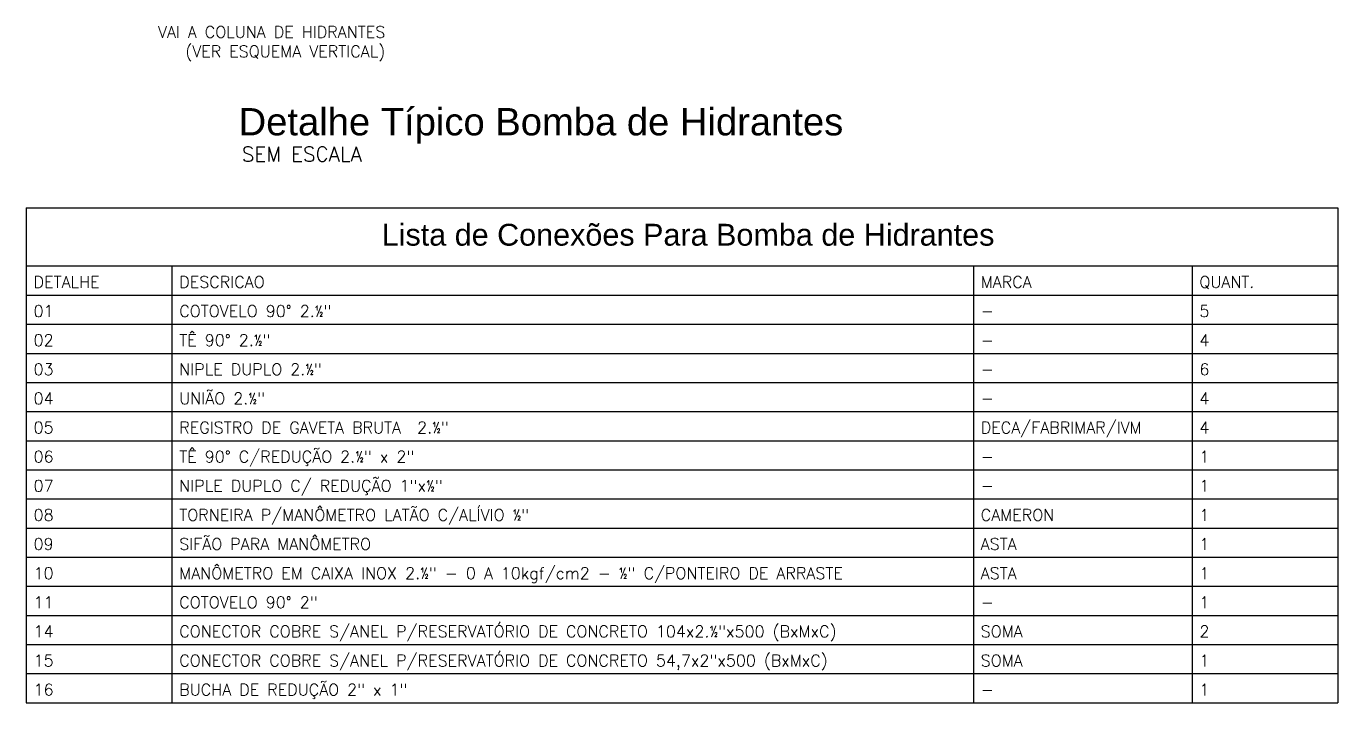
# Model space of a CAD drawing. Header units: millimetres. Extents: x 0 to 114, y 0 to 82.
# Drawn here: x 17.97 to 30.93, y 0.23 to 6.92 of the extents above; entities that cross this region are included whole.
import ezdxf
from ezdxf.enums import TextEntityAlignment as Align

# ---------------------------------------------------------------- set-up
doc = ezdxf.new("R2010")
doc.units = ezdxf.units.MM
doc.layers.add('INC-DETALHES-TXT', color=7, linetype='Continuous')
doc.layers.add('INC-TÍTULO', color=7, linetype='Continuous')
doc.styles.add('140-75', font='arial.ttf', dxfattribs={"height": 0.45})
doc.styles.add('60-75', font='romans.shx', dxfattribs={"height": 0.12})
doc.styles.add('T-125', font='ROMANS.SHX', dxfattribs={"height": 0.25})

# ---------------------------------------------------------------- blocks, each defined once
blk = doc.blocks.new('A$C31790487')
at = {"layer": 'INC-DETALHES-TXT', "color": 254}
for p, q in [((-4.3902, -13.3422, -0.0556), (2.8098, -13.3422, -0.0556)), ((-4.3902, -13.3422, -0.0556), (-4.3902, -16.0622, -0.0556)), ((2.8098, -13.3422, -0.0556), (2.8098, -16.0622, -0.0556)), ((-4.3902, -13.6622, -0.0556), (2.8098, -13.6622, -0.0556)), ((-3.5902, -13.6622, -0.0556), (-3.5902, -16.0622, -0.0556)), ((0.8098, -13.6622, -0.0556), (0.8098, -16.0622, -0.0556)), ((2.0098, -13.6622, -0.0556), (2.0098, -16.0622, -0.0556)), ((-4.3902, -13.8222, -0.0556), (2.8098, -13.8222, -0.0556)), ((-4.3902, -16.0622, -0.0556), (2.8098, -16.0622, -0.0556))]:
    blk.add_line(p, q, dxfattribs=at)
at = {"layer": 'INC-DETALHES-TXT', "color": 252}
for p, q in [((-4.3902, -13.9822, -0.0556), (2.8098, -13.9822, -0.0556)), ((-4.3902, -14.1422, -0.0556), (2.8098, -14.1422, -0.0556)), ((-4.3902, -14.3022, -0.0556), (2.8098, -14.3022, -0.0556)), ((-4.3902, -14.4622, -0.0556), (2.8098, -14.4622, -0.0556)), ((-4.3902, -14.6222, -0.0556), (2.8098, -14.6222, -0.0556)), ((-4.3902, -14.7822, -0.0556), (2.8098, -14.7822, -0.0556)), ((-4.3902, -14.9422, -0.0556), (2.8098, -14.9422, -0.0556)), ((-4.3902, -15.1022, -0.0556), (2.8098, -15.1022, -0.0556)), ((-4.3902, -15.2622, -0.0556), (2.8098, -15.2622, -0.0556)), ((-4.3902, -15.4222, -0.0556), (2.8098, -15.4222, -0.0556)), ((-4.3902, -15.5822, -0.0556), (2.8098, -15.5822, -0.0556)), ((-4.3902, -15.7422, -0.0556), (2.8098, -15.7422, -0.0556)), ((-4.3902, -15.9022, -0.0556), (2.8098, -15.9022, -0.0556))]:
    blk.add_line(p, q, dxfattribs=at)
at = {"layer": 'INC-DETALHES-TXT', "color": 7, "style": '140-75'}
blk.add_text('Lista de Conexões Para Bomba de Hidrantes', height=0.12, dxfattribs=at).set_placement((-0.7571, -13.4882, -0.0556), align=Align.MIDDLE)
at = {"layer": 'INC-DETALHES-TXT', "color": 7, "style": 'T-125'}
for s, p in [('DETALHE', (-4.3502, -13.7822, -0.0556)), ('DESCRICAO', (-3.5502, -13.7822, -0.0556)), ('MARCA', (0.8498, -13.7822, -0.0556)), ('QUANT.', (2.0498, -13.7822, -0.0556)), ('01', (-4.3502, -13.9422, -0.0556)), ('COTOVELO 90° 2.½"', (-3.5502, -13.9422, -0.0556)), ('5', (2.0498, -13.9422, -0.0556)), ('-', (0.8498, -13.9422, -0.0556)), ('02', (-4.3502, -14.1022, -0.0556)), ('TÊ 90° 2.½"', (-3.5502, -14.1022, -0.0556)), ('4', (2.0498, -14.1022, -0.0556)), ('-', (0.8498, -14.1022, -0.0556)), ('03', (-4.3502, -14.2622, -0.0556)), ('NIPLE DUPLO 2.½" ', (-3.5502, -14.2622, -0.0556)), ('-', (0.8498, -14.2622, -0.0556)), ('6', (2.0498, -14.2622, -0.0556)), ('04', (-4.3502, -14.4222, -0.0556)), ('UNIÃO 2.½" ', (-3.5502, -14.4222, -0.0556)), ('-', (0.8498, -14.4222, -0.0556)), ('4', (2.0498, -14.4222, -0.0556)), ('05', (-4.3502, -14.5822, -0.0556)), ('REGISTRO DE GAVETA BRUTA  2.½" ', (-3.5502, -14.5822, -0.0556)), ('DECA/FABRIMAR/IVM', (0.8498, -14.5822, -0.0556)), ('4', (2.0498, -14.5822, -0.0556)), ('06', (-4.3502, -14.7422, -0.0556)), ('TÊ 90° C/REDUÇÃO 2.½" x 2"', (-3.5502, -14.7422, -0.0556)), ('1', (2.0498, -14.7422, -0.0556)), ('-', (0.8498, -14.7422, -0.0556)), ('NIPLE DUPLO C/ REDUÇÃO 1"x½"', (-3.5502, -14.9022, -0.0556)), ('07', (-4.3502, -14.9022, -0.0556)), ('-', (0.8498, -14.9022, -0.0556)), ('1', (2.0498, -14.9022, -0.0556)), ('08', (-4.3502, -15.0622, -0.0556)), ('TORNEIRA P/MANÔMETRO LATÃO C/ALÍVIO ½"', (-3.5502, -15.0622, -0.0556)), ('CAMERON', (0.8498, -15.0622, -0.0556)), ('1', (2.0498, -15.0622, -0.0556)), ('09', (-4.3502, -15.2222, -0.0556)), ('SIFÃO PARA MANÔMETRO', (-3.5502, -15.2222, -0.0556)), ('ASTA', (0.8498, -15.2222, -0.0556)), ('1', (2.0498, -15.2222, -0.0556)), ('10', (-4.3502, -15.3822, -0.0556)), ('MANÔMETRO EM CAIXA INOX 2.½" - 0 A 10kgf/cm2 - ½" C/PONTEIRO DE ARRASTE', (-3.5502, -15.3822, -0.0556)), ('ASTA', (0.8498, -15.3822, -0.0556)), ('1', (2.0498, -15.3822, -0.0556)), ('11', (-4.3502, -15.5422, -0.0556)), ('COTOVELO 90° 2" ', (-3.5502, -15.5422, -0.0556)), ('1', (2.0498, -15.5422, -0.0556)), ('-', (0.8498, -15.5422, -0.0556)), ('CONECTOR COBRE S/ANEL P/RESERVATÓRIO DE CONCRETO 104x2.½"x500 (BxMxC)', (-3.5502, -15.7022, -0.0556)), ('14', (-4.3502, -15.7022, -0.0556)), ('SOMA', (0.8498, -15.7022, -0.0556)), ('2', (2.0498, -15.7022, -0.0556)), ('15', (-4.3502, -15.8622, -0.0556)), ('CONECTOR COBRE S/ANEL P/RESERVATÓRIO DE CONCRETO 54,7x2"x500 (BxMxC)', (-3.5502, -15.8622, -0.0556)), ('SOMA', (0.8498, -15.8622, -0.0556)), ('1', (2.0498, -15.8622, -0.0556)), ('16', (-4.3502, -16.0222, -0.0556)), ('BUCHA DE REDUÇÃO 2" x 1"', (-3.5502, -16.0222, -0.0556)), ('1', (2.0498, -16.0222, -0.0556)), ('-', (0.8498, -16.0222, -0.0556))]:
    blk.add_text(s, height=0.064, dxfattribs=at).set_placement(p)
at = {"layer": 'INC-DETALHES-TXT', "insert": (-2.4198, -12.3445, -1.0812), "char_height": 0.064, "width": 1.398166, "attachment_point": 3, "style": '60-75'}
blk.add_mtext('VAI A COLUNA DE HIDRANTES \\P(VER ESQUEMA VERTICAL)', dxfattribs=at)
at = {"layer": 'INC-TÍTULO'}
for s, height, style, p in [('Detalhe Típico Bomba de Hidrantes', 0.15, '140-75', (-3.2244, -12.9445, -0.3342)), ('SEM ESCALA', 0.08, '60-75', (-3.2069, -13.0876, -0.3342))]:
    blk.add_text(s, height=height, dxfattribs=dict(at, style=style)).set_placement(p)

msp = doc.modelspace()

# ---------------------------------------------------------------- block references
at = {"color": 7, "xscale": 1.8, "yscale": 1.8, "zscale": 1.8}
msp.add_blockref('A$C31790487', (25.875, 29.141, 0.2), dxfattribs=at)

doc.saveas('drawing.dxf')
